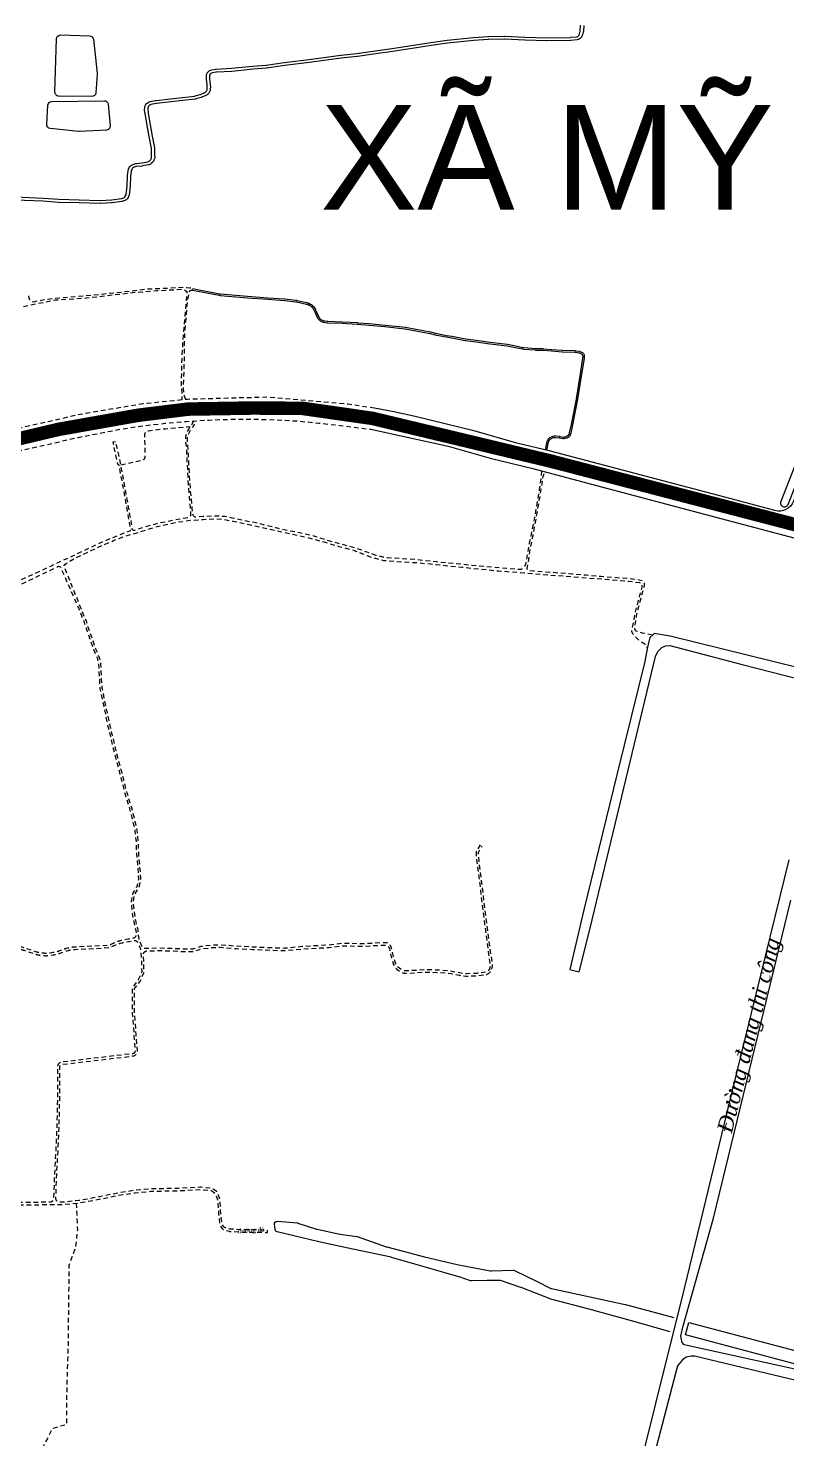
# Model space of a CAD drawing. Header units: metres. Extents: x 556238 to 587446, y 1177111 to 1219372.
# Drawn here: x 580830 to 581811, y 1197593 to 1199416 of the extents above; entities that cross this region are included whole.
import ezdxf

# ---------------------------------------------------------------- set-up
doc = ezdxf.new("R2010")
doc.units = ezdxf.units.M
doc.header["$MEASUREMENT"] = 0
doc.linetypes.add('Xr_Nen GT$0$MON', pattern=[10, 6, -4])
for name, color, linetype, lineweight in [('CNTV-TEXT', 40, 'Continuous', 20), ('Xr_Nen GT$0$DUONG BT-NEN BT', 38, 'Continuous', 0), ('Xr_Nen GT$0$DUONG NHUA', 38, 'Continuous', 0), ('Xr_Nen GT$0$DUONG_DA', 38, 'Xr_Nen GT$0$MON', 0), ('Xr_Nen GT$1$SONG_HO', 250, 'Continuous', 0)]:
    doc.layers.add(name, color=color, linetype=linetype, lineweight=lineweight)
doc.layers.add('DUONG GIAO THONG', color=7, linetype='Continuous')
doc.styles.add('ARIAL', font='arial.ttf')
doc.styles.add('Xr_Nen GT$0$ROMANS', font='romans.shx')
doc.linetypes.add('Xr_Nen GT$0$TL_P', pattern='A,2,[130,ltypeshp.shx,S=1,R=0,X=0,Y=-1],2', length=4)
doc.linetypes.add('Xr_Nen GT$1$TL_T', pattern='A,2,[130,ltypeshp.shx,S=1,R=0,X=0,Y=1],2', length=4)

# ---------------------------------------------------------------- blocks, each defined once
blk = doc.blocks.new('GT CHINH')
at = {"layer": 'DUONG GIAO THONG', "color": 9, "ltscale": 5, "const_width": 17.5}
blk.add_lwpolyline([(14123.6, -617.4), (14474.4, -540.8), (14915.6, -438.3), (15338.7, -333.5), (15477.9, -300.6), (15580.8, -282.4), (15645, -274.5), (15729.2, -273.1), (15793.2, -273.6), (15883.5, -286.5), (16114.1, -341.7), (18164.7, -875)], dxfattribs=at)

msp = doc.modelspace()

# ---------------------------------------------------------------- linework, layer by layer
at = {"layer": 'Xr_Nen GT$0$DUONG BT-NEN BT', "flags": 128}
for points in [[(581548.41696, 1199420.11132), (581547.95521, 1199412.80734, -0.043258392), (581547.77502, 1199411.61187), (581546.92121, 1199408.06242, -0.080103067), (581546.06173, 1199406.00624), (581545.31369, 1199404.80187, -0.2325316639), (581540.07393, 1199401.53094), (581531.72865, 1199400.68419, -0.0199548911), (581531.17118, 1199400.65002), (581500.7439, 1199400.00152, -0.0149877221), (581500.32435, 1199400.00516), (581472.16883, 1199401.09353, -0.0014991911), (581472.12689, 1199401.09528), (581446.18714, 1199402.25383, 0.0154563507), (581446.00173, 1199402.25637), (581425.09616, 1199401.89703, 0.0120158438), (581424.95212, 1199401.89109), (581406.20876, 1199400.66639, 0.0098896118), (581406.09052, 1199400.65631), (581372.25463, 1199397.09709, 0.0080430521), (581372.15882, 1199397.08545), (581351.15326, 1199394.19004, 0.0065245922), (581351.07584, 1199394.17834), (581326.33479, 1199390.10755, -0.0023076809), (581326.27098, 1199390.09735), (581300.95507, 1199386.17163, -0.0041661732), (581300.83966, 1199386.15471), (581276.61193, 1199382.81016, 0.0017083038), (581276.59164, 1199382.80729), (581255.53486, 1199379.75371, -0.0104910457), (581255.24337, 1199379.71766), (581234.78693, 1199377.6228, 0.0078989196), (581234.69281, 1199377.61166), (581196.77501, 1199372.51374, -0.0029816701), (581196.6922, 1199372.50311), (581161.58822, 1199368.20908, 0.0053433488), (581161.52466, 1199368.20062), (581137.94452, 1199364.80328, -0.0143812258), (581137.54456, 1199364.75735), (581120.71874, 1199363.31403, 0.0023807242), (581120.69029, 1199363.31145), (581093.20569, 1199360.68994, -0.0082145577), (581092.97641, 1199360.67186), (581073.28118, 1199359.44452, 0.0216494898), (581073.02295, 1199359.41717), (581067.54266, 1199358.59552, 0.1577737674), (581065.88885, 1199357.77245), (581065.10065, 1199357.00086, 0.2172324055), (581064.2046, 1199354.6784), (581064.42418, 1199350.99828, 0.0050721909), (581064.42842, 1199350.93756), (581065.0066, 1199343.71527, 0.001541927), (581065.00813, 1199343.69683), (581065.3238, 1199340.0375, -0.0552845006), (581065.28614, 1199338.49471), (581064.98178, 1199336.25157, -0.1487569238), (581063.28225, 1199332.54787), (581062.1948, 1199331.32181, -0.1112444919), (581059.69724, 1199329.52494), (581054.17607, 1199327.17706, -0.0323232011), (581053.32296, 1199326.87772), (581046.71017, 1199325.02738, -0.0382292479), (581045.66187, 1199324.81879), (581029.69953, 1199322.89418, -0.0022856623), (581029.63595, 1199322.88681), (581010.82899, 1199320.79347, -0.0003423599), (581010.81946, 1199320.79242), (580995.56343, 1199319.11548, 0.0219505891), (580995.30324, 1199319.07525), (580988.32649, 1199317.68083, 0.1025212378), (580987.2059, 1199317.20493), (580986.05387, 1199316.40672, 0.1674809295), (580984.89741, 1199314.83053), (580984.46134, 1199313.42635, 0.0949292355), (580984.33537, 1199312.30442), (580984.7426, 1199307.05861, 0.0237182821), (580984.77804, 1199306.77636), (580987.42285, 1199291.58134, 0.0033928336), (580987.4301, 1199291.54128), (580990.16112, 1199277.02028, 0.0005034078), (580990.16224, 1199277.01435), (580993.08727, 1199261.63236, -0.0456360448), (580993.21039, 1199260.36317), (580993.25334, 1199252.55097, 0.003530702), (580993.25387, 1199252.50861), (580993.31746, 1199249.26803, -0.1347649721), (580992.40668, 1199245.67558), (580991.7612, 1199244.53825, -0.0824726603), (580990.31759, 1199242.75592), (580988.74684, 1199241.36307, -0.1371189998), (580985.35829, 1199239.71407), (580977.66541, 1199238.31132, -0.0269595119), (580976.91711, 1199238.21618), (580969.92488, 1199237.708, 0.0733174629), (580969.07067, 1199237.51794), (580965.75276, 1199236.24897, 0.1939095544), (580964.10938, 1199234.72302), (580963.08327, 1199232.53985, 0.086427057), (580962.81172, 1199231.54688), (580962.2503, 1199225.62472, 0.0112939505), (580962.24056, 1199225.48956), (580961.59301, 1199212.37698, -0.0099417073), (580961.57375, 1199212.09931), (580960.88307, 1199204.36893, -0.0308017072), (580960.75372, 1199203.51707), (580959.98037, 1199199.92884, -0.0845492308), (580959.10637, 1199197.7468), (580958.30224, 1199196.43425, -0.173037094), (580954.63979, 1199193.48199), (580952.22287, 1199192.63854, -0.0505738465), (580950.84914, 1199192.31007), (580938.3716, 1199190.63258, -0.0217108894), (580937.76646, 1199190.57783), (580923.34074, 1199189.90207, -0.0191280343), (580922.80537, 1199189.89749), (580895.64122, 1199190.70432, 0.0019453152), (580895.61788, 1199190.70492), (580869.34402, 1199191.28072, -0.0129430129), (580868.98209, 1199191.29803), (580848.79336, 1199192.78826, 0.0078870476), (580848.69888, 1199192.79373), (580812.93737, 1199194.30138, -0.0025412825)], [(580813.10586, 1199198.29783), (580848.86736, 1199196.79018, -0.0078870476), (580849.08782, 1199196.7774), (580869.27655, 1199195.28718, 0.0129430129), (580869.43166, 1199195.27976), (580895.70552, 1199194.70396, -0.0019453152), (580895.75997, 1199194.70255), (580922.92413, 1199193.89573, 0.0191280343), (580923.15357, 1199193.89769), (580937.57929, 1199194.57345, 0.0217108894), (580937.83864, 1199194.59691), (580950.31617, 1199196.2744, 0.0505738465), (580950.90491, 1199196.41518), (580953.32183, 1199197.25863, 0.173037094), (580954.89145, 1199198.52388), (580955.69559, 1199199.83643, 0.0845492308), (580956.07016, 1199200.77159), (580956.84351, 1199204.35981, 0.0308017071), (580956.89895, 1199204.7249), (580957.58962, 1199212.45528, 0.0099417072), (580957.59787, 1199212.57428), (580958.24543, 1199225.68686, -0.0112939505), (580958.26815, 1199226.00223), (580958.82957, 1199231.92438, -0.086427057), (580959.46318, 1199234.24132), (580960.4893, 1199236.42449, -0.1939095544), (580964.32385, 1199239.98504), (580967.64176, 1199241.25401, -0.0733174629), (580969.63493, 1199241.69748), (580976.62716, 1199242.20566, 0.0269595119), (580976.94786, 1199242.24643), (580984.64074, 1199243.64919, 0.1371189998), (580986.09298, 1199244.3559), (580987.66373, 1199245.74875, 0.0824726604), (580988.28242, 1199246.51261), (580988.9279, 1199247.64993, 0.1347649721), (580989.31823, 1199249.18955), (580989.25464, 1199252.43013, -0.003530702), (580989.2534, 1199252.52898), (580989.21045, 1199260.34117, 0.0456360448), (580989.15768, 1199260.88511), (580986.23265, 1199276.2671, -0.0005034078), (580986.23004, 1199276.28095), (580983.49902, 1199290.80194, -0.0033928336), (580983.48209, 1199290.89542), (580980.83729, 1199306.09045, -0.0237182821), (580980.7546, 1199306.74901), (580980.34737, 1199311.99483, -0.0949292354), (580980.64131, 1199314.61266), (580981.07737, 1199316.01684, -0.1674809295), (580983.77577, 1199319.69462), (580984.9278, 1199320.49283, -0.1025212378), (580987.54253, 1199321.60325), (580994.51927, 1199322.99768, -0.0219505891), (580995.12638, 1199323.09153), (581010.38241, 1199324.76847, 0.0003423599), (581010.3865, 1199324.76892), (581029.19346, 1199326.86226, 0.0022856623), (581029.22071, 1199326.86542), (581045.18305, 1199328.79002, 0.0382292479), (581045.63232, 1199328.87942), (581052.24511, 1199330.72976, 0.0323232011), (581052.61073, 1199330.85805), (581058.1319, 1199333.20593, 0.111244492), (581059.20228, 1199333.97602), (581060.28973, 1199335.20208, 0.1487569238), (581061.0181, 1199336.78938), (581061.32246, 1199339.03252, 0.0552845007), (581061.3386, 1199339.69372), (581061.02293, 1199343.35304, -0.0015419271), (581061.01936, 1199343.39607), (581060.44118, 1199350.61837, -0.0050721909), (581060.43128, 1199350.76004), (581060.21171, 1199354.44016, -0.2172324055), (581062.30249, 1199359.85923), (581063.09068, 1199360.63082, -0.1577737674), (581066.94957, 1199362.5513), (581072.42987, 1199363.37296, -0.0216494898), (581073.0324, 1199363.43678), (581092.72763, 1199364.66412, 0.0082145577), (581092.82589, 1199364.67187), (581120.31048, 1199367.29338, -0.0023807242), (581120.37687, 1199367.29939), (581137.20269, 1199368.74272, 0.0143812258), (581137.3741, 1199368.7624), (581160.95424, 1199372.15974, -0.0053433488), (581161.10254, 1199372.17949), (581196.20653, 1199376.47352, 0.0029816701), (581196.24201, 1199376.47807), (581234.15982, 1199381.57599, -0.0078989196), (581234.37944, 1199381.60199), (581254.83588, 1199383.69685, 0.0104910457), (581254.9608, 1199383.7123), (581276.01758, 1199386.76588, -0.0017083038), (581276.06494, 1199386.77258), (581300.29266, 1199390.11714, 0.0041661732), (581300.34212, 1199390.12438), (581325.65803, 1199394.05011, 0.0023076809), (581325.68537, 1199394.05448), (581350.42643, 1199398.12527, -0.0065245922), (581350.60706, 1199398.15257), (581371.61263, 1199401.04798, -0.0080430521), (581371.83618, 1199401.07514), (581405.67207, 1199404.63436, -0.0098896118), (581405.94795, 1199404.65787), (581424.69131, 1199405.88258, -0.0120158438), (581425.02742, 1199405.89644), (581445.93298, 1199406.25578, -0.0154563507), (581446.36562, 1199406.24985), (581472.30537, 1199405.0913, 0.0014991911), (581472.32334, 1199405.09055), (581500.47886, 1199404.00217, 0.0149877221), (581500.65867, 1199404.00061), (581531.08595, 1199404.64911, 0.0199548911), (581531.32487, 1199404.66375), (581539.67015, 1199405.51051, 0.232531664), (581541.91576, 1199406.91233), (581542.66379, 1199408.11671, 0.080103067), (581543.03214, 1199408.99793), (581543.88595, 1199412.54737, 0.043258392), (581543.96318, 1199413.05972), (581544.42493, 1199420.3637, 0.0234052676)], [(581042.14928, 1199079.94954), (581077.31284, 1199073.13823, 0.0265017372), (581078.25712, 1199073.00676), (581113.48514, 1199069.99266, 0.0016247531), (581113.54344, 1199069.98786), (581139.80653, 1199067.91263, 0.0028007277), (581139.90708, 1199067.90525), (581161.31297, 1199066.45493, -0.0116326776), (581161.82262, 1199066.40847), (581176.06045, 1199064.77571, -0.0243403613), (581177.11663, 1199064.60218), (581190.27357, 1199061.77695, -0.0609917033), (581192.80007, 1199060.90208), (581194.94645, 1199059.8515, -0.1501567255), (581199.65961, 1199055.43184), (581201.30253, 1199052.55868, -0.026556681), (581201.82753, 1199051.51569), (581205.19298, 1199043.8405, 0.1463385845), (581208.53085, 1199039.90847), (581209.06229, 1199039.56306, 0.1119085826), (581212.79522, 1199038.18586), (581216.67239, 1199037.67679, 0.0243287046), (581217.54477, 1199037.60518), (581235.82599, 1199036.99698, -0.0076558773), (581236.16243, 1199036.98063), (581255.5877, 1199035.73807, -0.0032106206), (581255.72862, 1199035.72814), (581270.64121, 1199034.58177, -0.0035261016), (581270.79582, 1199034.56879), (581291.3715, 1199032.69482, -0.0031136368), (581291.50785, 1199032.68155), (581309.52074, 1199030.81452, -0.0059978719), (581309.78289, 1199030.78416), (581317.30988, 1199029.82098, -0.0132719202), (581317.88685, 1199029.73153), (581331.32765, 1199027.28076, -0.0021745948), (581331.42171, 1199027.26319), (581349.58843, 1199023.78717, -0.0116891284), (581350.09112, 1199023.67875), (581358.45063, 1199021.67013, 0.0122745707), (581358.88262, 1199021.57748), (581370.74264, 1199019.33696, 0.0081607383), (581371.03216, 1199019.28715), (581377.82022, 1199018.23295, -0.009530125), (581378.23324, 1199018.16072), (581395.3617, 1199014.82765, 0.0152770531), (581395.90437, 1199014.73916), (581412.40824, 1199012.56324, -0.0019956003), (581412.49525, 1199012.55141), (581427.11788, 1199010.50464, 0.0072508789), (581427.37687, 1199010.47221), (581438.51925, 1199009.24083, -0.0054542702), (581438.75748, 1199009.21187), (581449.27124, 1199007.81719, -0.013992247), (581449.87893, 1199007.7192), (581458.38758, 1199006.10179, -0.0045915322), (581458.58569, 1199006.06225), (581469.65594, 1199003.74648, 0.0320395731), (581470.79656, 1199003.58323), (581485.90628, 1199002.40075, 0.013149828), (581486.37895, 1199002.37624), (581495.33223, 1199002.14785, -0.0151095099), (581495.99587, 1199002.11084), (581506.83364, 1199001.17717, 0.0025022312), (581506.92343, 1199001.16988), (581520.6081, 1199000.12883, 0.0101827777), (581520.97408, 1199000.10847), (581536.79769, 1198999.55127, -0.0266575714), (581537.96521, 1198999.44767), (581542.28202, 1198998.83139, -0.1119412945), (581546.82645, 1198997.09613), (581547.08845, 1198996.92157, -0.2242056813), (581548.85029, 1198993.99544), (581549.01044, 1198992.41287, -0.0649339644), (581548.92841, 1198989.56895), (581545.26747, 1198966.66839, -0.0006775803), (581545.26272, 1198966.63896), (581540.43183, 1198936.93654, -0.0074518938), (581540.37438, 1198936.61375), (581534.02254, 1198903.77024, -0.0060849986), (581533.96851, 1198903.50802), (581531.62, 1198892.77301, -0.0622139135), (581530.71154, 1198890.20193), (581529.82979, 1198888.4396), (581529.65033, 1198888.27982, -0.1706205976), (581522.90164, 1198885.5101), (581521.59586, 1198885.44284), (581517.42898, 1198886.25754, 0.0206271991), (581516.69525, 1198886.36981), (581511.93165, 1198886.89875, 0.3916594865), (581502.09732, 1198879.63754), (581500.38322, 1198870.63739)], [(581042.29037, 1199077.88883), (581076.9325, 1199071.17473, 0.0265017372), (581078.08663, 1199071.01404), (581113.31465, 1199067.99994, 0.0016247531), (581113.38589, 1199067.99407), (581139.64899, 1199065.91885, 0.0028007277), (581139.77189, 1199065.90983), (581161.17777, 1199064.45951, -0.0116326776), (581161.59476, 1199064.42149), (581175.83258, 1199062.78873, -0.0243403614), (581176.69673, 1199062.64675), (581189.85368, 1199059.82152, -0.0609917033), (581191.92082, 1199059.10572), (581194.06719, 1199058.05514, -0.1501567255), (581197.92342, 1199054.43905), (581199.56633, 1199051.56589, -0.026556681), (581199.99588, 1199050.71254), (581203.36133, 1199043.03735, 0.1463385845), (581207.44095, 1199038.23153), (581207.97239, 1199037.88613, 0.1119085826), (581212.53486, 1199036.20288), (581216.41202, 1199035.69381, 0.0243287046), (581217.47827, 1199035.60628), (581235.75949, 1199034.99809, -0.0076558773), (581236.03476, 1199034.98471), (581255.46003, 1199033.74214, -0.0032106206), (581255.57532, 1199033.73403), (581270.48792, 1199032.58765, -0.0035261016), (581270.61441, 1199032.57703), (581291.19009, 1199030.70306, -0.0031136368), (581291.30166, 1199030.6922), (581309.31455, 1199028.82518, -0.0059978719), (581309.52903, 1199028.80034), (581317.05603, 1199027.83716, -0.0132719202), (581317.52809, 1199027.76397), (581330.96889, 1199025.3132, -0.0021745948), (581331.04584, 1199025.29883), (581349.21256, 1199021.82281, -0.0116891284), (581349.62386, 1199021.7341), (581357.98337, 1199019.72548, 0.0122745707), (581358.51136, 1199019.61224), (581370.37138, 1199017.37172, 0.0081607383), (581370.72523, 1199017.31084), (581377.5133, 1199016.25664, -0.009530125), (581377.85122, 1199016.19754), (581394.97968, 1199012.86447, 0.0152770531), (581395.64295, 1199012.75632), (581412.14682, 1199010.5804, -0.0019956003), (581412.218, 1199010.57072), (581426.84063, 1199008.52395, 0.0072508789), (581427.15718, 1199008.48431), (581438.29957, 1199007.25293, -0.0054542702), (581438.49448, 1199007.22924), (581449.00824, 1199005.83455, -0.013992247), (581449.50544, 1199005.75438), (581458.01409, 1199004.13698, -0.0045915322), (581458.17618, 1199004.10462), (581469.24643, 1199001.78885, 0.0320395731), (581470.64052, 1199001.58933), (581485.75024, 1199000.40685, 0.013149828), (581486.32795, 1199000.3769), (581495.28123, 1199000.1485, -0.0151095099), (581495.82421, 1199000.11822), (581506.66198, 1198999.18455, 0.0025022312), (581506.77172, 1198999.17565), (581520.45639, 1198998.13459, 0.0101827777), (581520.9037, 1198998.10971), (581536.72731, 1198997.55251, -0.0266575714), (581537.68255, 1198997.46775), (581541.99936, 1198996.85147, -0.1119412945), (581545.71753, 1198995.43171), (581545.97953, 1198995.25715, -0.2242056813), (581546.86045, 1198993.79408), (581547.0206, 1198992.21151, -0.0649339644), (581546.95348, 1198989.88467), (581543.29255, 1198966.98411, -0.0006775803), (581543.28866, 1198966.96002), (581538.45777, 1198937.25761, -0.0074518938), (581538.41076, 1198936.9935), (581532.05893, 1198904.15, -0.0060849986), (581532.01472, 1198903.93545), (581529.66621, 1198893.20044, -0.0622139135), (581528.92292, 1198891.09683), (581528.21436, 1198889.68064, -0.1665919088), (581522.79876, 1198887.50745), (581521.73843, 1198887.45284), (581517.81275, 1198888.22038, 0.0206271991), (581516.91597, 1198888.35759), (581512.15237, 1198888.88654, 0.3916594865), (581500.13264, 1198880.01172), (581498.43506, 1198871.09833)]]:
    msp.add_lwpolyline(points, format="xyb", dxfattribs=at)
at = {"layer": 'Xr_Nen GT$0$DUONG NHUA', "flags": 128}
msp.add_lwpolyline([(582118.1908, 1199569.70708), (581819.62848, 1198804.74857, -0.3820810276), (581795.83294, 1198792.69857), (581745.45375, 1198806.16396), (581505.36817, 1198869.45796), (581461.99426, 1198879.72018), (581407.77364, 1198895.6073), (581330.27869, 1198914.4577), (581302.65973, 1198920.3302), (581277.833, 1198924.969)], format="xyb", dxfattribs=at)
for points in [[(581272.895, 1198897.96), (581372.98849, 1198876.13567), (581427.56269, 1198860.38517), (581482.37676, 1198847.14405), (581564.70857, 1198825.39199), (581710.91502, 1198786.54957), (581887.04846, 1198739.74843), (582205.02708, 1198655.09027), (582576.53629, 1198558.03387)], [(582002.55425, 1198545.69773), (581793.02015, 1198597.67968), (581660.36962, 1198630.53625), (581639.68867, 1198633.76343), (581637.61442, 1198632.20829), (581633.98447, 1198628.72771), (581630.87303, 1198616.13833), (581627.31708, 1198597.47649), (581591.78361, 1198452.86737), (581548.51572, 1198276.38798), (581530.23489, 1198199.54928), (581542.31634, 1198196.54873), (581556.87414, 1198253.03417), (581641.27171, 1198604.1742), (581644.4415, 1198610.73785), (581649.49806, 1198615.64174), (581654.17718, 1198617.90502), (581659.913, 1198618.35769), (581753.26995, 1198593.61207), (581845.89742, 1198570.03917)], [(581813.56047, 1198341.35357), (581740.59936, 1198042.85388), (581678.45013, 1197786.97867), (581603.76992, 1197487.82955)], [(581868.54034, 1197672.38218), (581678.24553, 1197713.97023), (581675.69487, 1197717.2732), (581674.12984, 1197725.26999), (581676.50648, 1197736.85946), (581716.45006, 1197878.02216), (581816.44263, 1198289.21908)], [(581977.83649, 1197630.9883), (581691.76067, 1197699.25517), (581687.51114, 1197699.25517), (581680.87759, 1197698.01184), (581676.00613, 1197694.79989), (581669.68369, 1197687.13258), (581637.93381, 1197564.80364), (581567.20531, 1197273.72229), (581549.98531, 1197207.1098), (581549.04443, 1197199.48101), (581551.03078, 1197194.36026), (581560.54398, 1197189.97108), (581616.78707, 1197174.39993), (581739.42995, 1197144.42168), (581746.24728, 1197144.81483), (581750.90143, 1197147.56701), (581756.34209, 1197155.16829), (581761.52067, 1197176.20285), (581815.10644, 1197393.98597)]]:
    msp.add_lwpolyline(points, dxfattribs=at)
at = {"layer": 'Xr_Nen GT$0$DUONG_DA', "flags": 128}
for points in [[(581043.58202, 1198908.66697), (581040.69683, 1198903.09831), (581037.95929, 1198899.40512), (581034.46891, 1198893.52332), (581033.1686, 1198888.32546), (581033.1686, 1198881.89654), (581034.31078, 1198871.73868), (581036.51214, 1198827.80813), (581039.59482, 1198790.7424), (581039.69078, 1198787.57273), (581039.44631, 1198786.07947), (581038.6313, 1198784.6948), (581037.76187, 1198783.79884), (581027.79115, 1198782.03407), (581014.12566, 1198779.56339), (580996.22843, 1198775.73964), (580975.87192, 1198770.10817), (580970.14934, 1198768.10003), (580967.26624, 1198767.18327), (580966.1056, 1198767.09103), (580965.29471, 1198767.48758), (580964.75991, 1198768.19442), (580964.32863, 1198769.97013), (580962.75881, 1198779.38329), (580953.17389, 1198832.88954), (580949.10952, 1198854.04117), (580945.75567, 1198869.50315), (580942.87463, 1198881.82023), (580939.32355, 1198881.05656), (580943.00949, 1198862.77394), (580945.11214, 1198852.56762), (580946.60319, 1198852.79342), (580952.06128, 1198823.83302), (580957.68466, 1198792.03992), (580961.34054, 1198771.01366), (580961.91738, 1198767.55506), (580961.60013, 1198766.63274), (580959.92738, 1198765.65281), (580946.94902, 1198760.89721), (580927.33101, 1198752.79665), (580894.91615, 1198737.78164), (580858.56078, 1198720.59125), (580828.77562, 1198706.86791), (580792.21929, 1198689.75976), (580761.63099, 1198675.59726), (580738.56101, 1198667.18632), (580719.24826, 1198661.10348), (580647.22563, 1198641.45414), (580621.99593, 1198635.64154), (580562.47108, 1198621.76858), (580557.23172, 1198620.32685), (580541.36212, 1198618.12628), (580508.86348, 1198616.7604), (580485.17295, 1198615.84981), (580408.91564, 1198612.82496), (580378.46132, 1198610.07899), (580365.74501, 1198609.05308), (580359.01775, 1198609.05308), (580355.38348, 1198609.98035), (580352.59978, 1198612.7622), (580348.03754, 1198625.66701), (580335.97487, 1198662.06314), (580324.63273, 1198696.83651), (580308.16998, 1198747.97225), (580300.24799, 1198774.53152), (580296.3671, 1198787.17431), (580294.57697, 1198800.68114), (580293.88955, 1198816.82459), (580295.53313, 1198837.95253), (580304.77006, 1198865.40859), (580309.8228, 1198880.95123), (580311.08598, 1198887.34188), (580315.08454, 1198911.77856), (580316.60781, 1198939.81417), (580317.36949, 1198975.2076), (580318.22389, 1198979.07897), (580319.12622, 1198980.83244), (580345.94657, 1198983.48765), (580367.50301, 1198985.49159), (580401.71301, 1198990.7251), (580436.10765, 1198996.59718), (580466.47594, 1198999.82868), (580506.65318, 1199005.44061), (580541.1369, 1199010.05883), (580555.86492, 1199011.13577), (580564.2831, 1199012.21884), (580600.83609, 1199019.1453), (580633.42853, 1199022.77349), (580684.56289, 1199031.20859), (580714.87922, 1199036.79005), (580752.99683, 1199044.64243), (580779.83928, 1199049.42256), (580818.2865, 1199055.3174), (580829.50459, 1199057.8964), (580851.06594, 1199062.46312), (580864.91972, 1199065.06231), (580905.15383, 1199067.76757), (580939.28849, 1199071.71614), (580968.90364, 1199075.04245), (580995.95843, 1199077.17471), (581028.16094, 1199078.90756), (581031.48622, 1199078.47876), (581033.30974, 1199077.51402), (581034.70424, 1199076.01327), (581035.026, 1199073.60134), (581034.00699, 1199063.63199), (581030.14593, 1199021.00905), (581028.29648, 1198988.48345), (581027.93917, 1198969.88885), (581027.45358, 1198953.32918), (581028.50647, 1198944.71342), (581028.56167, 1198939.19826), (581028.26826, 1198935.79167)], [(581033.51095, 1198936.32233), (581031.59092, 1198942.09101), (581030.5998, 1198950.41975), (581030.96016, 1198963.16053), (581031.7685, 1198985.58103), (581031.98585, 1199013.73991), (581032.80932, 1199027.14786), (581035.06647, 1199055.45344), (581036.28221, 1199065.33848), (581037.80008, 1199074.62351), (581038.58199, 1199076.92176), (581040.46778, 1199077.56528), (581041.98565, 1199077.74916), (581042.30024, 1199077.78047), (581042.19623, 1199078.92186), (581042.12728, 1199080.43106), (581038.78305, 1199080.40223), (581035.00636, 1199080.74799), (581030.65303, 1199081.0937), (580996.24199, 1199079.36056), (580980.97279, 1199078.77083), (580950.06558, 1199074.86389), (580901.53468, 1199070.00189), (580863.84286, 1199067.07582), (580850.4452, 1199065.26918), (580836.2897, 1199062.37457), (580834.3275, 1199062.65472), (580832.64571, 1199063.58843), (580831.89817, 1199064.75562), (580831.33754, 1199066.24958), (580830.91707, 1199067.51018), (580829.84256, 1199073.67288)], [(581277.833, 1198924.969), (581243.48119, 1198930.42656), (581137.528, 1198939.25443), (581035.78385, 1198936.55239), (580977.41788, 1198930.64465), (580899.48507, 1198917.61073), (580841.51845, 1198904.57686), (580758.11105, 1198884.78461), (580647.69315, 1198858.49223), (580385.44316, 1198794.03726), (580199.08255, 1198751.36932), (580068.07723, 1198720.02263), (579901.48598, 1198680.41515), (579680.78603, 1198628.17811), (579513.76989, 1198595.56652), (579429.47509, 1198581.79151), (579252.50424, 1198558.87604), (578864.15355, 1198522.23584), (578652.43211, 1198502.62715), (578487.8953, 1198487.36181), (578403.22756, 1198480.12838), (578374.93208, 1198479.36116), (578347.07513, 1198479.58037), (578317.86342, 1198481.80373), (578289.86047, 1198485.09212), (578261.46578, 1198489.31065), (578236.25975, 1198497.1883), (578212.93223, 1198524.46034), (578206.75735, 1198531.64489), (578205.83115, 1198533.76061), (578206.30203, 1198535.61682)], [(578198.83511, 1198528.92897), (578200.22889, 1198527.19939), (578210.67371, 1198515.68411), (578218.21038, 1198491.87189), (578230.62114, 1198480.51802), (578258.61048, 1198475.08674), (578286.97246, 1198470.73755), (578315.23701, 1198467.46783), (578343.85377, 1198465.41156), (578360.56069, 1198465.09048), (578383.282, 1198465.12057), (578429.28829, 1198467.47283), (578429.87397, 1198453.5559), (578457.68652, 1198455.67624), (578486.47624, 1198458.26692), (578514.7236, 1198461.03821), (578536.52252, 1198462.93482), (578593.35268, 1198468.54394), (578622.05057, 1198471.01779), (578679.30982, 1198476.31734), (578764.26828, 1198484.39733), (578922.37947, 1198499.2836), (579064.58186, 1198512.49439), (579204.39372, 1198525.66477), (579318.42152, 1198537.76591), (579375.40704, 1198544.99999), (579457.67884, 1198557.41268), (579517.45867, 1198565.91741), (579570.13604, 1198576.71776), (579681.31022, 1198599.4278), (579840.04529, 1198636.04665), (579926.70439, 1198656.95313), (580064.83495, 1198689.96697), (580092.93194, 1198696.65664), (580231.23153, 1198729.39117), (580397.25076, 1198769.48577), (580644.89295, 1198828.50843), (580810.79333, 1198868.40069), (580894.50658, 1198887.4152), (580949.97542, 1198898.25686), (580978.46793, 1198902.29128), (581006.417, 1198905.62745), (581034.52136, 1198908.11018), (581063.26168, 1198909.8763), (581091.38803, 1198910.85395), (581120.24818, 1198911.04952), (581148.19106, 1198910.18033), (581176.63604, 1198908.70235), (581205.5281, 1198905.99264), (581233.45036, 1198902.81498), (581272.895, 1198897.96)], [(581493.71327, 1198844.14895), (581492.91941, 1198835.38942), (581490.8692, 1198820.12357), (581484.80177, 1198784.08759), (581477.95891, 1198750.41322), (581473.33371, 1198724.50356), (581471.6696, 1198720.33045), (581469.8781, 1198717.97744), (581467.21649, 1198716.64754), (581464.98988, 1198716.59637), (581448.27795, 1198717.95187), (581402.36467, 1198722.029), (581357.85994, 1198726.29309), (581330.41178, 1198729.45052), (581315.0092, 1198730.43723), (581294.60407, 1198731.68703), (581288.61413, 1198732.4764), (581280.02308, 1198734.69571), (581254.81391, 1198743.68831), (581239.39728, 1198747.98628), (581216.37159, 1198754.26791), (581199.83007, 1198759.55768), (581150.61509, 1198770.26271), (581129.33356, 1198775.60632), (581093.61484, 1198783.08737), (581084.12116, 1198784.95925), (581069.17333, 1198785.7631), (581055.4991, 1198785.02621), (581048.87359, 1198784.63237), (581047.15104, 1198784.29647), (581045.5545, 1198784.29647), (581044.67221, 1198784.63237), (581043.53602, 1198785.89951), (581042.98296, 1198787.00482), (581041.98221, 1198795.76843), (581039.5736, 1198820.07398), (581037.74959, 1198850.25115), (581036.90285, 1198866.08212), (581035.88423, 1198882.70834), (581035.88423, 1198887.59441), (581037.03869, 1198891.59826), (581039.75492, 1198896.75579), (581043.46285, 1198902.01033), (581045.71863, 1198905.71091), (581046.56998, 1198907.49741), (581047.20128, 1198908.88938)], [(581637.26922, 1198631.87729), (581624.46178, 1198634.44305), (581616.32862, 1198636.85835), (581615.07163, 1198638.50377), (581614.38773, 1198641.36161), (581617.24746, 1198659.75111), (581622.65604, 1198680.1908), (581626.81489, 1198695.01393), (581627.18989, 1198697.76177), (581627.18989, 1198699.13568), (581625.8776, 1198700.88429), (581624.25277, 1198701.88347), (581620.12839, 1198702.88271), (581606.81766, 1198704.63131), (581586.508, 1198706.19257), (581570.38519, 1198707.3791), (581551.63779, 1198709.1277), (581533.89025, 1198710.43918), (581483.23205, 1198714.59996), (581477.62654, 1198715.15226), (581476.20542, 1198715.66508), (581475.37645, 1198716.80913), (581475.21852, 1198717.8743), (581476.20542, 1198723.23945), (581479.71888, 1198745.03722), (581482.80421, 1198760.62753), (581489.99525, 1198799.61181), (581494.88917, 1198830.52844), (581495.73336, 1198836.7553), (581497.92881, 1198843.0352)], [(580891.81647, 1197897.26175), (580893.32349, 1197862.12289), (580890.8359, 1197839.7619), (580882.4685, 1197816.72329), (580881.78921, 1197766.46956), (580881.167, 1197710.706), (580879.61773, 1197663.50695), (580879.009, 1197610.945), (580860.83005, 1197605.65671), (580849.15041, 1197582.61059), (580847.71859, 1197547.98142)]]:
    msp.add_lwpolyline(points, dxfattribs=at)
for points in [[(580312.64824, 1198986.231), (580311.912, 1198967.6415), (580310.88807, 1198940.54592), (580309.11622, 1198915.1236), (580304.50821, 1198883.71224), (580297.25656, 1198862.86165), (580294.33055, 1198854.72483), (580289.91701, 1198840.60429), (580288.12659, 1198825.65167), (580288.12659, 1198810.8269), (580290.04489, 1198792.1681), (580303.5935, 1198741.98915), (580330.99314, 1198662.57665), (580347.5493, 1198607.4664), (580357.92654, 1198569.06133), (580359.09072, 1198560.88586), (580358.76159, 1198556.61084), (580356.86952, 1198552.99349), (580355.05965, 1198551.0204), (580352.16571, 1198548.49066), (580360.75973, 1198536.84439), (580361.00038, 1198542.29328), (580361.87698, 1198544.76676), (580363.16609, 1198546.93103), (580364.30051, 1198550.53814), (580365.38337, 1198553.32074), (580366.10527, 1198557.54624), (580365.84745, 1198561.5656), (580361.92854, 1198577.69452), (580357.82489, 1198598.08346), (580359.17254, 1198599.89641), (580362.74906, 1198600.93238), (580390.89407, 1198604.81725), (580414.46055, 1198608.41525), (580482.55052, 1198611.49684), (580501.40479, 1198613.28175), (580528.96698, 1198613.86779), (580554.60223, 1198616.12823), (580591.66782, 1198624.65628), (580619.85418, 1198631.56638), (580644.22585, 1198636.60606), (580696.42117, 1198651.19418), (580737.31649, 1198662.36501), (580761.86485, 1198669.54522), (580767.34847, 1198672.02865), (580773.01566, 1198674.45998), (580845.62898, 1198709.71603), (580868.71978, 1198720.8056), (580871.40193, 1198719.82095), (580895.59646, 1198664.72733), (580899.06033, 1198655.53429, 0.0206221909), (580899.26982, 1198655.04098), (580901.49207, 1198650.35495, -0.0324714292), (580901.65963, 1198649.93287), (580905.5911, 1198637.78427, 0.0070443556), (580905.64993, 1198637.61084), (580914.73545, 1198612.02057, 0.0131342971), (580914.85809, 1198611.70193), (580919.13647, 1198601.40188, -0.0453623733), (580919.3256, 1198600.79699), (580920.57318, 1198595.01083, -0.0369456218), (580920.6445, 1198594.49925), (580921.22471, 1198585.53709, -0.003783994), (580921.22773, 1198585.4842), (580922.3227, 1198563.38759, 0.0415407722), (580922.4652, 1198562.31885), (580927.33299, 1198540.08987, -0.0039633103), (580927.34443, 1198540.03558), (580931.64164, 1198518.80713, 0.0093120591), (580931.69408, 1198518.57079), (580936.15034, 1198500.11937, -0.0009968292), (580936.15359, 1198500.10579), (580941.32734, 1198478.30298, 0.0076124814), (580941.37596, 1198478.11113), (580947.26092, 1198456.29116, -0.0033710782), (580947.2729, 1198456.24551), (580954.71641, 1198427.08866, 0.0123801642), (580954.80371, 1198426.77889), (580960.77098, 1198407.45211, -0.0113797937), (580960.8145, 1198407.29888), (580964.86204, 1198391.7049, -0.0079045963), (580964.88815, 1198391.59737), (580967.66679, 1198379.30649, -0.0307112311), (580967.73562, 1198378.88249), (580969.32209, 1198362.99549, -0.0187287943), (580969.33835, 1198362.73388), (580969.66538, 1198349.45547, 0.0166099082), (580969.69033, 1198349.02445), (580971.9468, 1198324.3121, -0.0101026486), (580971.95682, 1198324.17104), (580972.33359, 1198316.73822, -0.0594613059), (580972.27712, 1198315.91062), (580970.79984, 1198308.09954, -0.0872920043), (580970.37138, 1198306.96489), (580965.11682, 1198298.10283, 0.0939734378), (580964.29134, 1198295.82592), (580962.89771, 1198287.21262, 0.0644301877), (580962.84478, 1198285.5452), (580963.90269, 1198274.66808, 0.0151093379), (580963.95251, 1198274.2785), (580965.73257, 1198263.06197, 0.0182888968), (580965.8242, 1198262.59553), (580968.82331, 1198249.81748, -0.0273266611), (580968.8902, 1198249.44109), (580969.40331, 1198245.23022, -0.3994932262), (580965.29468, 1198239.69901), (580959.6283, 1198238.71598, 0.0058040466), (580958.68102, 1198238.54029), (580952.76768, 1198237.37241, 0.0149529821), (580950.34854, 1198236.819), (580948.16533, 1198236.25036, 0.0396832438), (580941.95199, 1198234.09348), (580940.54119, 1198233.47451, 0.0077352462), (580939.37352, 1198232.94052), (580936.43921, 1198231.54334, -0.0865751211), (580933.62471, 1198230.75935), (580926.28904, 1198230.03111, -0.0145623275), (580924.05238, 1198229.87468), (580905.62807, 1198229.12433, 0.0023224074), (580905.24295, 1198229.10685), (580889.22971, 1198228.30563, 0.0509894913), (580880.8846, 1198227.02831), (580879.24139, 1198226.60211, 0.0285032234), (580874.74015, 1198225.15644), (580870.04094, 1198223.34591, -0.0566988937), (580861.6176, 1198221.15483), (580857.94916, 1198220.63336, -0.0607812631), (580848.62513, 1198220.44881), (580847.59837, 1198220.55351, -0.0544158726), (580839.42722, 1198222.2981), (580824.87353, 1198227.10605, -0.0130586832), (580822.98144, 1198227.78641), (580803.7693, 1198235.26692, 0.0169113491), (580801.12113, 1198236.19618), (580794.70848, 1198238.20563, 0.0908455057), (580779.8636, 1198240.03284), (580763.29715, 1198239.05889, -0.0046593336), (580762.5805, 1198239.02345), (580744.55664, 1198238.30057, 0.0227888806), (580740.78951, 1198237.9771), (580717.99219, 1198234.96822, 0.0089815957), (580716.51793, 1198234.74663), (580699.78728, 1198231.92375, -0.0059443576), (580698.88289, 1198231.7822), (580683.73875, 1198229.59593, -0.0087853637), (580682.3966, 1198229.42618), (580649.6988, 1198225.87332, 0.0055236128), (580648.78842, 1198225.76421), (580617.01538, 1198221.59971, -0.0018392901), (580616.7344, 1198221.56393), (580597.04943, 1198219.13099, 0.0092810858), (580595.5243, 1198218.91368), (580575.39411, 1198215.66316, -0.0044825626), (580574.71168, 1198215.55923), (580549.1223, 1198211.89665, -0.005234947), (580548.32312, 1198211.79079), (580524.49882, 1198208.88849, 0.0001703322), (580524.47075, 1198208.88506), (580503.89754, 1198206.36459, 0.011522498), (580502.00511, 1198206.08834), (580482.58798, 1198202.79536, -0.0050397268), (580481.82154, 1198202.67332), (580467.40627, 1198200.52659, 0.0012522761), (580467.20074, 1198200.49545), (580436.15925, 1198195.71367, -0.0050422568), (580435.39066, 1198195.6032), (580415.16937, 1198192.9045)], [(580949.52082, 1198851.90073), (580977.05577, 1198857.76969, 0.3569627965), (580981.01317, 1198862.71316), (580980.71133, 1198891.01735, -0.3828832677), (580985.11842, 1198896.03543), (581007.14, 1198898.66405), (581035.04412, 1198901.1291), (581039.43728, 1198901.39906)], [(581414.62739, 1198360.61803), (581410.00413, 1198352.98897, 0.1642900628), (581409.09989, 1198348.92918), (581410.23051, 1198338.35507, 0.004363776), (581410.24355, 1198338.24237), (581413.77908, 1198309.87004, -0.0009430782), (581413.78069, 1198309.85694), (581420.07377, 1198257.75451, 0.0034111703), (581420.085, 1198257.66654), (581424.77773, 1198222.81532, 0.0029713972), (581424.78849, 1198222.73881), (581427.34572, 1198205.31558, -0.0846164157), (581427.31855, 1198204.13968), (581426.57831, 1198200.33033, -0.1878990602), (581425.22132, 1198198.18215), (581422.80745, 1198196.40014, -0.1278801368), (581421.17261, 1198195.74422), (581410.98407, 1198194.44148, -0.0202794239), (581410.70134, 1198194.41693), (581396.88631, 1198193.78007, -0.0449214398), (581396.25927, 1198193.8075), (581388.03178, 1198194.91243, -0.0156519799), (581387.81568, 1198194.94837), (581374.08623, 1198197.67579, 0.0320374756), (581373.26135, 1198197.78535), (581360.65065, 1198198.64415, 0.0127311152), (581360.32, 1198198.65822), (581343.27759, 1198198.94923, 0.019115457), (581342.78088, 1198198.93872), (581330.87793, 1198198.23111, -0.0023712776), (581330.84478, 1198198.2293), (581317.22783, 1198197.54933, -0.1182602965), (581315.62304, 1198197.85054), (581312.83581, 1198199.09845, -0.0460353046), (581312.27546, 1198199.41408), (581308.69529, 1198201.88962, -0.1037713741), (581307.70611, 1198202.93241), (581305.011, 1198207.30643, -0.0600196217), (581304.66021, 1198208.06666), (581302.66196, 1198214.25306, -0.0247072926), (581302.57208, 1198214.58686), (581299.83806, 1198227.19012, 0.1348489991), (581298.24275, 1198230.24174), (581296.63521, 1198231.96807, 0.2211421925), (581291.55637, 1198234.03049), (581260.93658, 1198232.51226, -0.0195642688), (581260.6628, 1198232.5094), (581236.97647, 1198233.18949, 0.0378465487), (581235.99495, 1198233.14337), (581218.43236, 1198230.97917, -0.0158898629), (581218.21088, 1198230.959), (581184.58444, 1198228.97086, 0.0093656195), (581184.34169, 1198228.95194), (581161.71899, 1198226.76166, -0.0317035365), (581161.27583, 1198226.74698), (581146.11853, 1198227.2057, -0.0036797713), (581146.06706, 1198227.20763), (581119.85595, 1198228.38724, -0.001586209), (581119.83376, 1198228.38831), (581099.34567, 1198229.44066, -0.0060297948), (581099.26143, 1198229.446), (581077.85044, 1198231.06426, 0.0268658048), (581077.1526, 1198231.07942), (581067.02598, 1198230.75526, 0.0239002671), (581066.4069, 1198230.70576), (581054.23714, 1198229.14463, 0.0404182902), (581053.21067, 1198228.92759), (581043.16245, 1198225.93817, -0.0633537515), (581042.2907, 1198225.79514), (581033.41704, 1198225.47474, -0.0243748964), (581033.07603, 1198225.47905), (581018.13716, 1198226.39729, 0.009404003), (581017.8929, 1198226.4077), (580998.38253, 1198226.87163, 0.0137390491), (580998.02538, 1198226.87031), (580981.39491, 1198226.35162, -0.3195112907), (580976.56831, 1198229.56474), (580973.44117, 1198237.74991, -0.0609956706), (580973.23639, 1198238.57567), (580971.86818, 1198249.80396, 0.0273266611), (580971.74394, 1198250.50297), (580968.74483, 1198263.28103, -0.0182888968), (580968.69549, 1198263.53219), (580966.91543, 1198274.74872, -0.0151093379), (580966.8886, 1198274.95849), (580965.83069, 1198285.83561, -0.0644301877), (580965.85919, 1198286.73346), (580967.25282, 1198295.34675, -0.0939734378), (580967.69731, 1198296.57278), (580972.95188, 1198305.43485, 0.0872920043), (580973.74758, 1198307.54205), (580975.22486, 1198315.35313, 0.0594613059), (580975.32974, 1198316.8901), (580974.95297, 1198324.32291, 0.0101026486), (580974.93437, 1198324.5849), (580972.67791, 1198349.29725, -0.0166099082), (580972.66447, 1198349.52933), (580972.33744, 1198362.80774, 0.0187287943), (580972.30724, 1198363.29358), (580970.72077, 1198379.18059, 0.030711231), (580970.59294, 1198379.96802), (580967.8143, 1198392.25889, 0.0079045963), (580967.76582, 1198392.4586), (580963.71828, 1198408.05257, 0.0113797937), (580963.63746, 1198408.33716), (580957.67019, 1198427.66393, -0.0123801642), (580957.62318, 1198427.83073), (580950.17968, 1198456.98758, 0.0033710782), (580950.15742, 1198457.07236), (580944.27246, 1198478.89233, -0.0076124814), (580944.24628, 1198478.99563), (580939.07253, 1198500.79845, 0.0009968292), (580939.0665, 1198500.82366), (580934.61024, 1198519.27508, -0.0093120591), (580934.582, 1198519.40234), (580930.28479, 1198540.63078, 0.0039633103), (580930.26355, 1198540.73161), (580925.39575, 1198562.9606, -0.0415407722), (580925.31903, 1198563.53607), (580924.22405, 1198585.63268, 0.003783994), (580924.21844, 1198585.7309), (580923.63823, 1198594.69306, 0.0369456218), (580923.50579, 1198595.64315), (580922.2582, 1198601.4293, 0.0453623733), (580921.90697, 1198602.55268), (580917.62859, 1198612.85272, -0.0131342971), (580917.56255, 1198613.0243), (580908.47704, 1198638.61457, -0.0070443556), (580908.44536, 1198638.70795), (580904.51389, 1198650.85655, 0.0324714292), (580904.20271, 1198651.64042), (580901.98046, 1198656.32644, -0.0206221909), (580901.86766, 1198656.59207), (580898.40379, 1198665.78511), (580885.99244, 1198695.71568), (580876.50112, 1198720.49349), (580876.15264, 1198721.95615), (580876.98897, 1198723.24469), (580889.36024, 1198730.66252), (580917.94489, 1198744.43753), (580940.18984, 1198754.06888), (580954.95979, 1198759.57909), (580975.17644, 1198765.61753), (580993.81187, 1198771.54307), (581013.3462, 1198775.77562), (581021.82626, 1198777.70937), (581039.41223, 1198780.155), (581056.14469, 1198781.34938), (581072.70624, 1198782.08879), (581082.77989, 1198781.23564), (581094.62845, 1198779.16857), (581115.73623, 1198774.75489), (581149.17599, 1198767.01663), (581191.0087, 1198758.08549), (581212.51279, 1198752.13528), (581231.47343, 1198746.47395), (581251.33482, 1198741.22595), (581273.70618, 1198732.3764), (581289.43612, 1198728.24273), (581312.44835, 1198726.55432), (581335.74119, 1198725.24788), (581390.58074, 1198719.55631), (581437.98616, 1198714.85716), (581512.57091, 1198708.90727), (581606.57359, 1198701.63094), (581620.37463, 1198699.7172), (581622.32337, 1198698.78091), (581623.33532, 1198697.65732), (581623.52272, 1198696.08429), (581623.37283, 1198693.76221), (581615.08921, 1198661.94397), (581610.24096, 1198636.94387), (581611.41762, 1198633.99706), (581615.03067, 1198630.1912), (581619.9131, 1198625.11676), (581627.43219, 1198620.43265), (581629.87341, 1198617.50509), (581630.44399, 1198613.88672)], [(580350.63863, 1197862.40588), (580364.58023, 1197863.02424), (580375.63305, 1197864.37389), (580381.01814, 1197866.24736), (580384.02663, 1197867.98335), (580386.91466, 1197870.47215), (580389.87138, 1197875.25271), (580394.316, 1197882.77739), (580399.69538, 1197891.26415), (580403.72977, 1197894.88131), (580408.45596, 1197897.369), (580413.41385, 1197898.68219), (580422.35552, 1197899.8069), (580446.68466, 1197902.6556), (580484.30812, 1197907.3245), (580522.69993, 1197913.46079), (580568.73672, 1197916.54091), (580663.28334, 1197919.67988), (580714.6314, 1197921.49211), (580729.63103, 1197920.4024), (580733.13769, 1197919.81817), (580752.67423, 1197906.11793), (580763.20208, 1197900.98566, 0.0450474547), (580764.29454, 1197900.57001), (580775.04026, 1197897.55523, 0.041899132), (580776.10821, 1197897.35009), (580791.37106, 1197895.72573, 0.0200672337), (580791.89147, 1197895.69139), (580811.79106, 1197895.17849, 0.0074735635), (580811.98535, 1197895.17639), (580843.39974, 1197895.30599, 0.0010176642), (580843.4262, 1197895.30615), (580874.74257, 1197895.56282, 0.0231553827), (580875.34339, 1197895.5956), (580895.48215, 1197897.63251, 0.0197120468), (580895.98944, 1197897.70411), (580921.51913, 1197902.34022, 0.0049191154), (580921.64473, 1197902.3643), (580946.66498, 1197907.41833, -0.0105687616), (580946.81059, 1197907.44455), (580967.88187, 1197910.78109, -0.0173048965), (580968.12225, 1197910.81067), (580988.53422, 1197912.60806, -0.016410357), (580988.76356, 1197912.62069), (581023.67381, 1197913.3956, 0.0069227556), (581023.85368, 1197913.40209), (581052.14192, 1197914.81439, -0.0325044191), (581052.59645, 1197914.80753), (581065.4619, 1197913.77496, -0.1366779982), (581067.22528, 1197913.12775), (581071.25976, 1197910.22653, -0.1611082513), (581072.55122, 1197908.4474), (581074.60111, 1197902.01307, -0.0595969037), (581074.75762, 1197901.19653), (581076.08509, 1197882.34861, 0.0103983461), (581076.10968, 1197882.0794), (581077.3959, 1197870.63378, 0.1211950508), (581078.46985, 1197867.71993), (581080.24926, 1197865.08709, 0.1821396211), (581083.99, 1197862.43832), (581089.77828, 1197860.92449, 0.0488748995), (581091.03018, 1197860.72486), (581109.28848, 1197859.61962, 0.0144416897), (581109.6637, 1197859.60777), (581139.06988, 1197859.52846), (581139.07797, 1197862.52845), (581109.67179, 1197862.60776, -0.0144416897), (581109.46975, 1197862.61414), (581091.21145, 1197863.71938, -0.0488748995), (581090.53735, 1197863.82687), (581084.74907, 1197865.3407, -0.1821396211), (581082.73482, 1197866.76696), (581080.95542, 1197869.3998, -0.1211950508), (581080.37713, 1197870.9688), (581079.09092, 1197882.41442, -0.0103983461), (581079.07768, 1197882.55938), (581077.7502, 1197901.4073, 0.0595969037), (581077.45956, 1197902.92374), (581075.40966, 1197909.35806, 0.1611082514), (581073.01124, 1197912.66217), (581068.97676, 1197915.56339, 0.1366779982), (581065.7019, 1197916.76534), (581052.83646, 1197917.79791, 0.0325044191), (581051.99233, 1197917.81066), (581023.70409, 1197916.39836, -0.0069227557), (581023.60724, 1197916.39486), (580988.69698, 1197915.61995, 0.016410357), (580988.27107, 1197915.5965), (580967.8591, 1197913.79911, 0.0173048965), (580967.41268, 1197913.74418), (580946.3414, 1197910.40763, 0.0105687616), (580946.07099, 1197910.35893), (580921.05074, 1197905.30491, -0.0049191154), (580920.9831, 1197905.29194), (580895.45341, 1197900.65584, -0.0197120468), (580895.18026, 1197900.61728), (580875.0415, 1197898.58037, -0.0231553827), (580874.71798, 1197898.56272), (580870.56234, 1197898.52866, -0.4268737092), (580865.52439, 1197903.70263), (580866.59866, 1197934.52961, -0.0054947937), (580866.60219, 1197934.60646), (580868.62902, 1197970.24361, 0.0037623361), (580868.63384, 1197970.34131), (580869.7388, 1197996.78323, 0.0049152783), (580869.74288, 1197996.91096), (580870.47719, 1198030.12779, 0.0043742881), (580870.47871, 1198030.24151), (580870.58523, 1198053.36895, 0.0031753759), (580870.58509, 1198053.45151), (580870.42561, 1198073.15095, -0.3822990136), (580873.5125, 1198076.65483), (580965.25678, 1198087.55671, 0.401558711), (580970.97158, 1198094.49753), (580969.37949, 1198115.72092, -0.0007281894), (580969.37874, 1198115.73109), (580967.36307, 1198143.69268, -0.0155834597), (580967.35417, 1198143.91061), (580967.0719, 1198173.20938, -0.1690647789), (580967.80739, 1198175.38981), (580974.01816, 1198183.3875, 0.0615386411), (580974.83407, 1198184.75681), (580978.97297, 1198194.16495, 0.1074968163), (580979.52263, 1198196.87272), (580979.37353, 1198207.60142, 0.0150030142), (580979.35642, 1198207.99103), (580978.61186, 1198218.04727, -0.4267837124), (580983.44235, 1198223.41402), (580998.1189, 1198223.87176, -0.0137390491), (580998.31121, 1198223.87248), (581017.82159, 1198223.40854, -0.009404003), (581017.95311, 1198223.40294), (581032.89197, 1198222.4847, 0.0243748964), (581033.52529, 1198222.47669), (581042.39895, 1198222.79709, 0.0633537515), (581044.01792, 1198223.06273), (581054.06614, 1198226.05214, -0.0404182903), (581054.61885, 1198226.16901), (581066.78861, 1198227.73014, -0.0239002671), (581067.12196, 1198227.7568), (581077.24858, 1198228.08096, -0.0268658048), (581077.62435, 1198228.0728), (581099.03533, 1198226.45453, 0.0060297948), (581099.19179, 1198226.4446), (581119.67988, 1198225.39226, 0.001586209), (581119.72107, 1198225.39028), (581145.93218, 1198224.21067, 0.0036797713), (581146.02778, 1198224.20707), (581161.18508, 1198223.74835, 0.0317035365), (581162.00809, 1198223.77563), (581184.63079, 1198225.9659, -0.0093656195), (581184.7615, 1198225.97609), (581218.38794, 1198227.96423, 0.0158898629), (581218.79927, 1198228.0017), (581236.36186, 1198230.16589, -0.0378465487), (581236.89037, 1198230.19073), (581260.57669, 1198229.51064, 0.0195642688), (581261.08514, 1198229.51594), (581291.70494, 1198231.03417, -0.2211421925), (581294.4397, 1198229.92364), (581296.04724, 1198228.1973, -0.1348489991), (581296.90625, 1198226.55412), (581299.64027, 1198213.95086, 0.0247072926), (581299.80719, 1198213.33094), (581301.80544, 1198207.14455, 0.0600196217), (581302.45692, 1198205.7327), (581305.15202, 1198201.35868, 0.1037713741), (581306.98907, 1198199.42207), (581310.56924, 1198196.94653, 0.0460353046), (581311.6099, 1198196.36036), (581314.39713, 1198195.11245, 0.1182602965), (581317.37745, 1198194.55307), (581330.9944, 1198195.23303, 0.0023712776), (581331.05596, 1198195.2364), (581342.95891, 1198195.94401, -0.0191154569), (581343.22637, 1198195.94967), (581360.26878, 1198195.65866, -0.0127311152), (581360.44682, 1198195.65108), (581373.05752, 1198194.79229, -0.0320374756), (581373.50169, 1198194.73329), (581387.23113, 1198192.00587, 0.0156519799), (581387.63247, 1198191.93913), (581395.85996, 1198190.8342, 0.0449214398), (581397.02446, 1198190.78326), (581410.83949, 1198191.42011, 0.0202794239), (581411.36456, 1198191.46571), (581421.5531, 1198192.76844, 0.1278801368), (581424.58923, 1198193.98658), (581427.0031, 1198195.7686, 0.1878990602), (581429.52322, 1198199.75807), (581430.26346, 1198203.56742, 0.0846164157), (581430.31392, 1198205.75122), (581427.75669, 1198223.17446, -0.0029713972), (581427.75089, 1198223.21565), (581423.05817, 1198258.06688, -0.0034111703), (581423.05212, 1198258.11425), (581416.75904, 1198310.21667, 0.0009430782), (581416.75606, 1198310.24101), (581413.22053, 1198338.61333, -0.004363776), (581413.2135, 1198338.67402), (581412.08289, 1198349.24813, -0.1642900628), (581412.56979, 1198351.43417), (581417.19304, 1198359.06323)], [(580415.66632, 1198189.94422), (580435.78752, 1198192.62956, 0.0050422568), (580436.616, 1198192.74865), (580467.65749, 1198197.53042, -0.0012522761), (580467.84816, 1198197.55931), (580482.26343, 1198199.70604, 0.0050397268), (580483.08959, 1198199.8376), (580502.50672, 1198203.13058, -0.011522498), (580504.26235, 1198203.38685), (580524.83556, 1198205.90733, -0.0001703322), (580524.8616, 1198205.91051), (580548.6859, 1198208.81281, 0.005234947), (580549.54736, 1198208.92692), (580575.13673, 1198212.58949, 0.0044825626), (580575.87234, 1198212.70152), (580596.00253, 1198215.95205, -0.0092810858), (580597.41741, 1198216.15365), (580617.10238, 1198218.58658, 0.0018392901), (580617.40525, 1198218.62515), (580649.1783, 1198222.78965, -0.0055236128), (580650.02286, 1198222.89087), (580682.72066, 1198226.44374, 0.0087853637), (580684.1674, 1198226.62671), (580699.31154, 1198228.81298, 0.0059443576), (580700.2864, 1198228.96557), (580717.01705, 1198231.78845, -0.0089815957), (580718.38474, 1198231.99402), (580741.18206, 1198235.00289, -0.0227888806), (580744.67687, 1198235.30298), (580762.70073, 1198236.02586, 0.0046593336), (580763.47322, 1198236.06406), (580780.03966, 1198237.03801, -0.0908455057), (580793.81143, 1198235.34288), (580800.22407, 1198233.33344, -0.0169113491), (580802.68081, 1198232.47135), (580821.89295, 1198224.99085, 0.0130586832), (580823.93247, 1198224.25747), (580838.48617, 1198219.44952, 0.0544158726), (580847.29402, 1198217.56899), (580848.32078, 1198217.46429, 0.0607812631), (580858.37137, 1198217.66322), (580862.0398, 1198218.18469, 0.0566988937), (580871.11951, 1198220.5465), (580875.81872, 1198222.35703, -0.0285032234), (580879.99457, 1198223.6982), (580881.63778, 1198224.12439, -0.0509894913), (580889.37963, 1198225.30938), (580905.39287, 1198226.1106, -0.0023224074), (580905.75015, 1198226.12682), (580924.17446, 1198226.87716, 0.0145623275), (580926.5854, 1198227.04579), (580933.92107, 1198227.77402, 0.0865751211), (580937.72893, 1198228.83472), (580940.66324, 1198230.2319, -0.0077352462), (580941.7465, 1198230.72728), (580943.1573, 1198231.34625, -0.0396832438), (580948.92148, 1198233.34722), (580951.10468, 1198233.91585, -0.0149529821), (580953.34895, 1198234.42926), (580959.26229, 1198235.59714, -0.0058040466), (580960.1411, 1198235.76013), (580966.25936, 1198236.82155, -0.3587048392), (580971.78475, 1198233.67959), (580974.90296, 1198225.5178, -0.0728867584), (580975.12389, 1198224.52711), (580976.36461, 1198207.76952, -0.0150030142), (580976.37382, 1198207.55973), (580976.52292, 1198196.83103, -0.1074968163), (580976.22695, 1198195.373), (580972.08805, 1198185.96486, -0.0615386411), (580971.64872, 1198185.22754), (580965.43795, 1198177.22985, 0.1690647789), (580964.07204, 1198173.18048), (580964.35431, 1198143.88171, 0.0155834597), (580964.37083, 1198143.47697), (580966.38651, 1198115.51539, 0.0007281894), (580966.3879, 1198115.4965), (580967.97998, 1198094.27312, -0.401558711), (580964.90279, 1198090.53575), (580873.1585, 1198079.63387, 0.3822990136), (580867.4257, 1198073.12666), (580867.58519, 1198053.42723, -0.0031753759), (580867.58526, 1198053.38277), (580867.47874, 1198030.25533, -0.0043742881), (580867.47792, 1198030.1941), (580866.74362, 1197996.97726, -0.0049152783), (580866.74142, 1197996.90848), (580865.63646, 1197970.46657, -0.0037623361), (580865.63386, 1197970.41396), (580863.60703, 1197934.77681, 0.0054947937), (580863.60048, 1197934.6341), (580862.50672, 1197903.24771, -0.4016657445), (580857.55073, 1197898.42202), (580843.40161, 1197898.30605, -0.0010176643), (580843.38736, 1197898.30596), (580811.97297, 1197898.17637, -0.0074735635), (580811.86835, 1197898.1775), (580791.96877, 1197898.69039, -0.0200672337), (580791.68855, 1197898.70888), (580776.42569, 1197900.33324, -0.041899132), (580775.85064, 1197900.4437), (580765.10492, 1197903.45849, -0.0450474547), (580764.51667, 1197903.6823), (580753.98882, 1197908.81457), (580734.14312, 1197922.69202), (580729.98699, 1197923.38444), (580714.68734, 1197924.49595), (580663.18066, 1197922.67812), (580568.58677, 1197919.53758), (580522.36234, 1197916.44491), (580483.88652, 1197910.29519), (580446.32549, 1197905.63404), (580421.99387, 1197902.78505), (580412.84002, 1197901.63366), (580407.35934, 1197900.18198), (580402.0037, 1197897.36298), (580397.3837, 1197893.22078), (580391.75692, 1197884.34369), (580387.30387, 1197876.80476), (580384.60625, 1197872.44312), (580382.28238, 1197870.44048), (580379.76447, 1197868.98758), (580374.95063, 1197867.31285), (580364.30241, 1197866.0126), (580350.85382, 1197866.07334)]]:
    msp.add_lwpolyline(points, format="xyb", dxfattribs=at)
at = {"layer": 'Xr_Nen GT$1$SONG_HO', "linetype": 'Xr_Nen GT$1$TL_T', "flags": 128}
msp.add_lwpolyline([(582104.31476, 1199574.49176, 0.0924971252), (582103.34575, 1199572.93436), (581858.06397, 1198944.48808), (581803.35315, 1198804.31128, 0.4142135624), (581806.19301, 1198797.83554), (581806.19301, 1198797.83554, 0.4142135624), (581812.66875, 1198800.67541), (581867.37958, 1198940.85222), (582111.98293, 1199567.56029, -0.0924971252), (582112.95195, 1199569.11769), (582127.44634, 1199584.95814, 0.1390829215), (582129.89207, 1199589.83721), (582137.50813, 1199629.81132), (582148.27457, 1199663.10579, 0.4357386514), (582144.70481, 1199669.5011), (582144.67761, 1199669.50775, 0.393241556), (582138.73126, 1199666.18547), (582127.99079, 1199632.88055, 0.0309324939), (582127.68483, 1199631.6829), (582120.06877, 1199591.7088), (582104.31476, 1199574.49176)], format="xyb", dxfattribs=at)
at = {"layer": 'Xr_Nen GT$1$SONG_HO', "linetype": 'Xr_Nen GT$0$TL_P', "flags": 128}
for points in [[(580864.35479, 1199333.83543), (580866.46263, 1199402.88021, -0.4132999863), (580871.59727, 1199407.72576), (580909.14946, 1199406.69662, -0.3745972208), (580913.98241, 1199402.24603), (580918.86741, 1199357.90548, -0.0457915419), (580918.88405, 1199356.99172), (580917.10206, 1199332.72792, -0.3968788672), (580912.04666, 1199328.09462), (580869.28364, 1199328.68333, -0.4191289825)], [(580860.1915, 1199321.82922), (580928.20875, 1199322.76677, -0.3928933189), (580933.2587, 1199318.2023), (580935.70684, 1199290.17257, -0.4259611611), (580930.96161, 1199284.74309), (580895.90857, 1199283.08812, -0.0370253877), (580895.16934, 1199283.10797), (580858.20836, 1199286.84838, -0.4028345587), (580853.72135, 1199292.13203), (580855.26998, 1199317.13874, -0.3922307306)]]:
    msp.add_lwpolyline(points, format="xyb", close=True, dxfattribs=at)
msp.add_lwpolyline([(581660.34363, 1197730.76772), (581610.14066, 1197745.00065, 0.0019330354), (581610.09226, 1197745.01417), (581553.75576, 1197760.51641, 0.0034108399), (581553.6701, 1197760.53935), (581507.6727, 1197772.52397, -0.0297673114), (581507.27673, 1197772.65273), (581467.38396, 1197788.30572, 0.0114908142), (581467.10344, 1197788.40841), (581441.85656, 1197796.99848, 0.0864348993), (581439.65283, 1197797.34398), (581423.56031, 1197797.07156, -0.0010672817), (581423.54537, 1197797.07134), (581403.14069, 1197796.81306, -0.0826256209), (581402.00506, 1197796.98727), (581387.05705, 1197801.89275, 0.0088706764), (581386.83669, 1197801.96076), (581345.06964, 1197814.04409, 0.000095106), (581345.06727, 1197814.04477), (581299.75145, 1197827.13609, 0.0170258417), (581299.32236, 1197827.24437), (581249.85357, 1197837.95061, 0.0000855359), (581249.8514, 1197837.95108), (581205.87731, 1197847.45239, -0.0041026216), (581205.82127, 1197847.46498), (581151.92339, 1197860.03963, -0.3131544435), (581149.24709, 1197863.00248), (581148.35258, 1197869.97096, -0.4779174157), (581152.12068, 1197873.904), (581177.55686, 1197871.74079, -0.0571671825), (581178.33885, 1197871.58304), (581202.7028, 1197863.69091, 0.0254169919), (581203.34061, 1197863.51958), (581232.91062, 1197857.16702, 0.0209055204), (581233.44611, 1197857.07521), (581254.68358, 1197854.34177, -0.053723351), (581255.41287, 1197854.16689), (581292.94392, 1197840.777, 0.0219879529), (581293.49003, 1197840.60884), (581342.43386, 1197827.86327, 0.0069579225), (581342.60953, 1197827.82013), (581384.60731, 1197818.12285, 0.0082299322), (581384.81655, 1197818.07815), (581427.51136, 1197809.68969, 0.0580195339), (581429.01023, 1197809.5724), (581457.07192, 1197810.63404, -0.1247675472), (581458.75395, 1197810.27476), (581488.0886, 1197795.78878, -0.0005921106), (581488.09603, 1197795.7851), (581505.14975, 1197787.31336, 0.062222358), (581506.67076, 1197786.78084), (581602.20147, 1197766.17043, -0.0122459958), (581602.3681, 1197766.13019), (581664.91813, 1197749.39197)], format="xyb", dxfattribs=at)
msp.add_lwpolyline([(581684.23203, 1197742.96967), (581875.25252, 1197692.38061), (581869.57409, 1197676.72748), (581680.14355, 1197727.08968)], close=True, dxfattribs=at)

# ---------------------------------------------------------------- texts
at = {"layer": 'Xr_Nen GT$0$DUONG NHUA', "insert": (581720.49793, 1197991.73362), "char_height": 20, "attachment_point": 1, "rotation": 75.95191644, "style": 'Xr_Nen GT$0$ROMANS'}
msp.add_mtext_dynamic_manual_height_columns('{\\fTimes New Roman|b0|i1|c0|p18;Đường đang thi công}', width=433.9584041, gutter_width=5, heights=[0], dxfattribs=at)
at = {"layer": 'Xr_Nen GT$0$DUONG_DA', "insert": (581100.55326, 1197864.13803), "char_height": 6, "attachment_point": 1, "rotation": 4.13081638, "style": 'Xr_Nen GT$0$ROMANS'}
msp.add_mtext_dynamic_manual_height_columns('{\\fTimes New Roman|b0|i0|c0|p18;đường đá}', width=37.5841176, gutter_width=5, heights=[0], dxfattribs=at)

# ---------------------------------------------------------------- next in the draw order: block references
at = {"layer": 'DUONG GIAO THONG'}
msp.add_blockref('GT CHINH', (565391.56753, 1199198.47471), dxfattribs=at)

# ---------------------------------------------------------------- next in the draw order: texts
at = {"layer": 'CNTV-TEXT', "color": 5, "insert": (581794.13173, 1199234.56645), "char_height": 135, "width": 1186.8684883, "attachment_point": 5, "style": 'ARIAL', "bg_fill": 3, "box_fill_scale": 1.2, "bg_fill_color": 256, "bg_fill_transparency": 0}
msp.add_mtext('XÃ MỸ HẠNH', dxfattribs=at)

doc.saveas('drawing.dxf')
